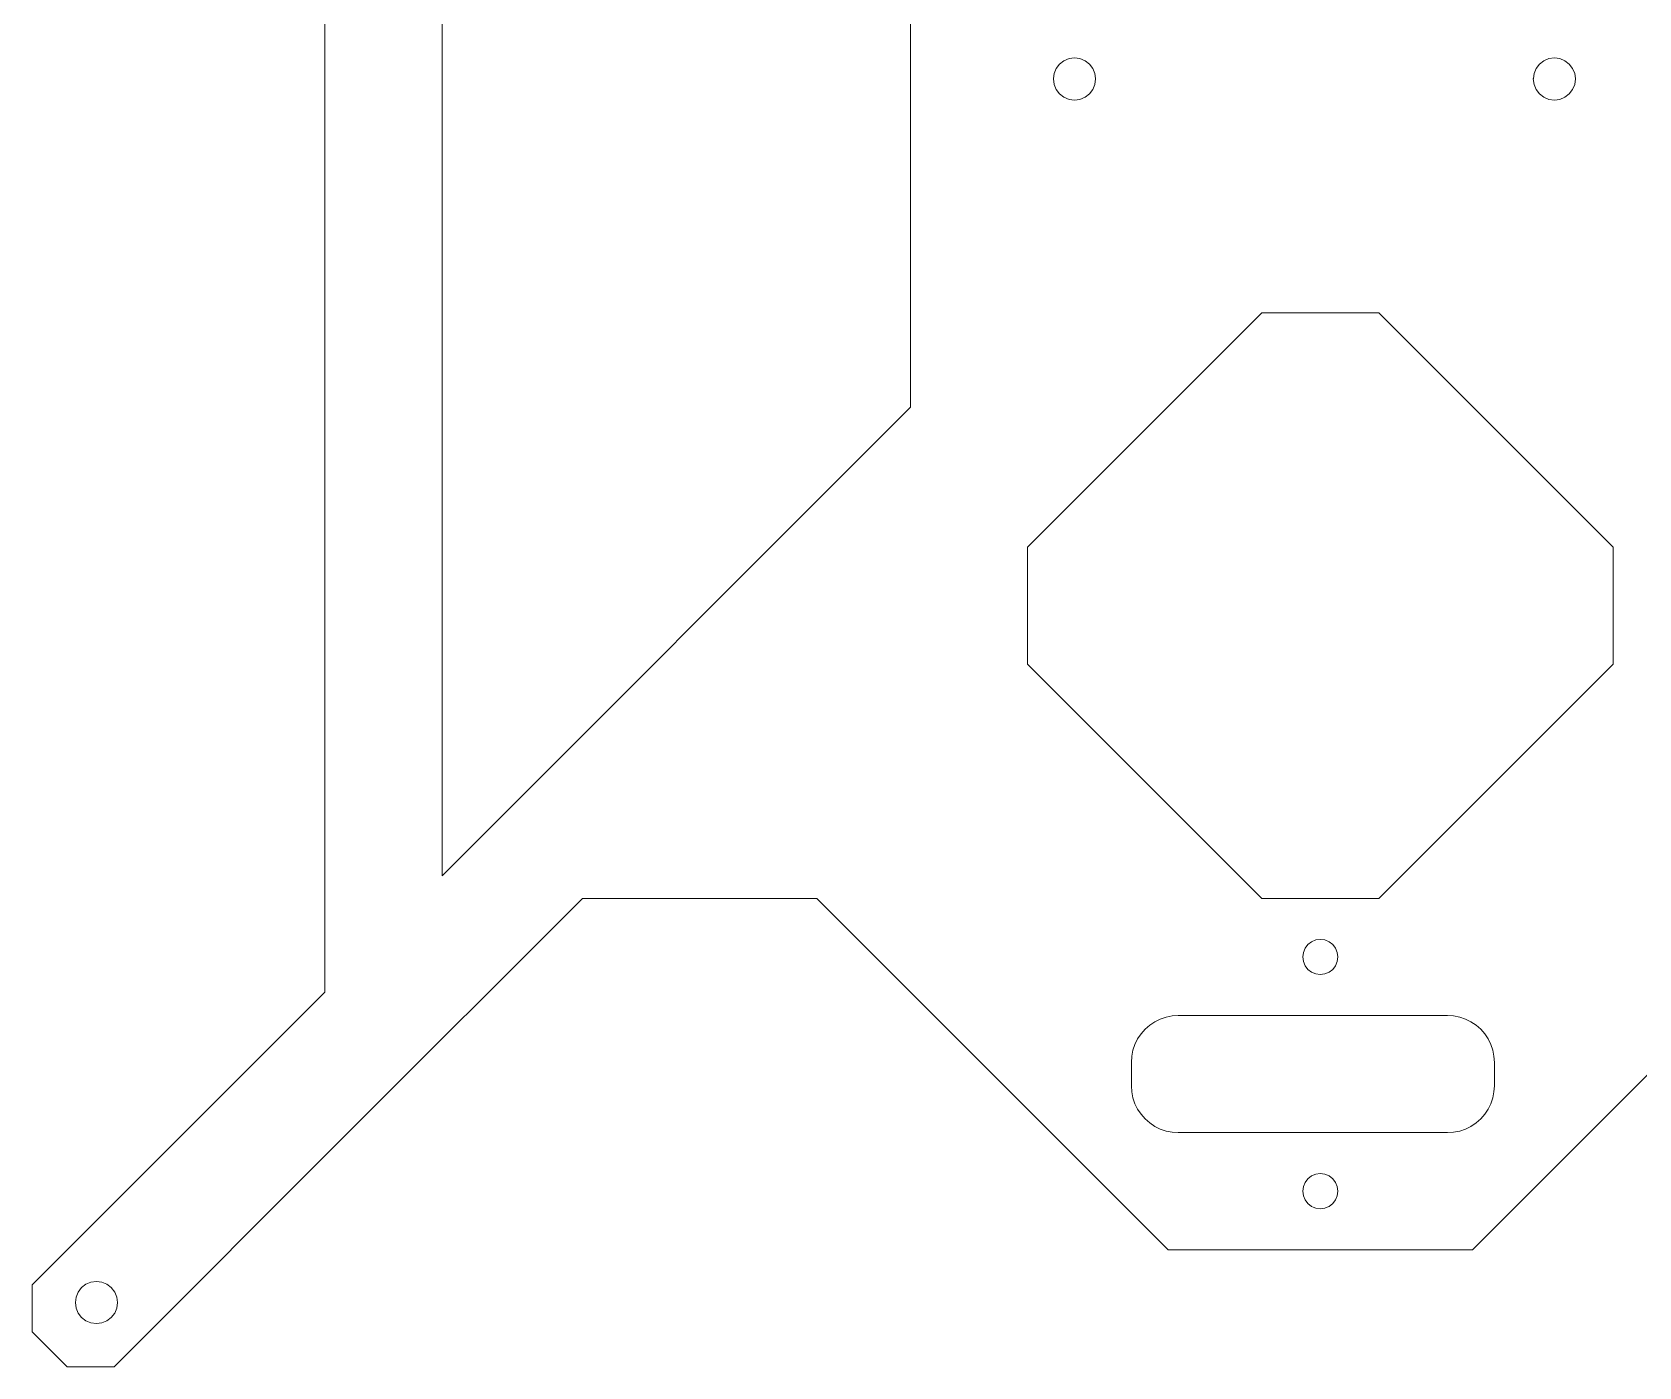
# Model space of a CAD drawing. Header units: millimetres. Extents: x -110 to 110, y -110 to 110.
# Drawn here: x -110 to 27.2, y -110 to 4 of the extents above; entities that cross this region are included whole.
import ezdxf

# ---------------------------------------------------------------- set-up
doc = ezdxf.new("R2010")
doc.units = ezdxf.units.MM
doc.header["$MEASUREMENT"] = 0
doc.layers.add('Layer 1', color=7, linetype='Continuous')

msp = doc.modelspace()

# ---------------------------------------------------------------- linework, layer by layer
at = {"layer": 'Layer 1', "color": 250, "lineweight": 20}
for points, knots in [([(43.0001, -70.0003), (43.0001, -70.0003), (23, -90.0003), (23, -90.0003), (23, -90.0003), (23, -90.0003), (12.9999, -100.0002), (12.9999, -100.0002), (12.9999, -100.0002), (12.9999, -100.0002), (-12.9999, -100.0002), (-12.9999, -100.0002), (-12.9999, -100.0002), (-12.9999, -100.0002), (-23.0001, -90.0003), (-23.0001, -90.0003), (-23.0001, -90.0003), (-23.0001, -90.0003), (-43.0001, -70.0003), (-43.0001, -70.0003), (-43.0001, -70.0003), (-43.0001, -70.0003), (-63.0001, -70.0003), (-63.0001, -70.0003), (-63.0001, -70.0003), (-63.0001, -70.0003), (-83.0002, -90.0003), (-83.0002, -90.0003), (-83.0002, -90.0003), (-83.0002, -90.0003), (-102.9998, -110), (-102.9998, -110), (-102.9998, -110), (-102.9998, -110), (-107, -110), (-107, -110), (-107, -110), (-107, -110), (-110, -107.0003), (-110, -107.0003), (-110, -107.0003), (-110, -107.0003), (-110, -105.0706), (-110, -105.0706), (-110, -105.0706), (-110, -105.0706), (-110, -103.0002), (-110, -103.0002), (-110, -103.0002), (-110, -103.0002), (-85, -78.0002), (-85, -78.0002), (-85, -78.0002), (-85, -78.0002), (-85, 77.9999), (-85, 77.9999), (-85, 77.9999), (-85, 77.9999), (-110, 102.9998), (-110, 102.9998), (-110, 102.9998), (-110, 102.9998), (-110, 104.9295), (-110, 104.9295), (-110, 104.9295), (-110, 104.9295), (-110, 107), (-110, 107), (-110, 107), (-110, 107), (-107, 110), (-107, 110), (-107, 110), (-107, 110), (-102.9998, 110), (-102.9998, 110), (-102.9998, 110), (-102.9998, 110), (-83.0002, 90), (-83.0002, 90), (-83.0002, 90), (-83.0002, 90), (-63.0001, 90), (-63.0001, 90), (-63.0001, 90), (-63.0001, 90), (-52.9999, 99.9998), (-52.9999, 99.9998), (-52.9999, 99.9998), (-52.9999, 99.9998), (-15.0001, 99.9998), (-15.0001, 99.9998), (-15.0001, 99.9998), (-15.0001, 99.9998), (-4.9999, 90), (-4.9999, 90), (-4.9999, 90), (-4.9999, 90), (4.9999, 90), (4.9999, 90), (4.9999, 90), (4.9999, 90), (15.0001, 99.9998), (15.0001, 99.9998), (15.0001, 99.9998), (15.0001, 99.9998), (52.9999, 99.9998), (52.9999, 99.9998), (52.9999, 99.9998), (52.9999, 99.9998), (63.0001, 90), (63.0001, 90), (63.0001, 90), (63.0001, 90), (83.0001, 90), (83.0001, 90), (83.0001, 90), (83.0001, 90), (103.0002, 110), (103.0002, 110), (103.0002, 110), (103.0002, 110), (105.0001, 110), (105.0001, 110), (105.0001, 110), (105.0001, 110), (107, 110), (107, 110), (107, 110), (107, 110), (110, 107), (110, 107), (110, 107), (110, 107), (110, 104.9997), (110, 104.9997), (110, 104.9997), (110, 104.9997), (110, 104.9295), (110, 104.9295), (110, 104.9295), (110, 104.9295), (110, 102.9998), (110, 102.9998), (110, 102.9998), (110, 102.9998), (85, 77.9999), (85, 77.9999), (85, 77.9999), (85, 77.9999), (85, -78.0002), (85, -78.0002), (85, -78.0002), (85, -78.0002), (86.9999, -80.0001), (86.9999, -80.0001), (86.9999, -80.0001), (86.9999, -80.0001), (110, -103.0002), (110, -103.0002), (110, -103.0002), (110, -103.0002), (110, -107.0003), (110, -107.0003), (110, -107.0003), (110, -107.0003), (107, -110), (107, -110), (107, -110), (107, -110), (105.9998, -110), (105.9998, -110), (105.9998, -110), (105.9998, -110), (103.0002, -110), (103.0002, -110), (103.0002, -110), (103.0002, -110), (63.0001, -70.0003), (63.0001, -70.0003), (63.0001, -70.0003), (63.0001, -70.0003), (43.0001, -70.0003), (43.0001, -70.0003)], [0, 0, 0, 0, 0.0212766, 0.0212766, 0.0212766, 0.0212766, 0.04255319, 0.04255319, 0.04255319, 0.04255319, 0.06382979, 0.06382979, 0.06382979, 0.06382979, 0.08510638, 0.08510638, 0.08510638, 0.08510638, 0.10638298, 0.10638298, 0.10638298, 0.10638298, 0.12765957, 0.12765957, 0.12765957, 0.12765957, 0.14893617, 0.14893617, 0.14893617, 0.14893617, 0.17021277, 0.17021277, 0.17021277, 0.17021277, 0.19148936, 0.19148936, 0.19148936, 0.19148936, 0.21276596, 0.21276596, 0.21276596, 0.21276596, 0.23404255, 0.23404255, 0.23404255, 0.23404255, 0.25531915, 0.25531915, 0.25531915, 0.25531915, 0.27659574, 0.27659574, 0.27659574, 0.27659574, 0.29787234, 0.29787234, 0.29787234, 0.29787234, 0.31914894, 0.31914894, 0.31914894, 0.31914894, 0.34042553, 0.34042553, 0.34042553, 0.34042553, 0.36170213, 0.36170213, 0.36170213, 0.36170213, 0.38297872, 0.38297872, 0.38297872, 0.38297872, 0.40425532, 0.40425532, 0.40425532, 0.40425532, 0.42553191, 0.42553191, 0.42553191, 0.42553191, 0.44680851, 0.44680851, 0.44680851, 0.44680851, 0.46808511, 0.46808511, 0.46808511, 0.46808511, 0.4893617, 0.4893617, 0.4893617, 0.4893617, 0.5106383, 0.5106383, 0.5106383, 0.5106383, 0.53191489, 0.53191489, 0.53191489, 0.53191489, 0.55319149, 0.55319149, 0.55319149, 0.55319149, 0.57446809, 0.57446809, 0.57446809, 0.57446809, 0.59574468, 0.59574468, 0.59574468, 0.59574468, 0.61702128, 0.61702128, 0.61702128, 0.61702128, 0.63829787, 0.63829787, 0.63829787, 0.63829787, 0.65957447, 0.65957447, 0.65957447, 0.65957447, 0.68085106, 0.68085106, 0.68085106, 0.68085106, 0.70212766, 0.70212766, 0.70212766, 0.70212766, 0.72340426, 0.72340426, 0.72340426, 0.72340426, 0.74468085, 0.74468085, 0.74468085, 0.74468085, 0.76595745, 0.76595745, 0.76595745, 0.76595745, 0.78723404, 0.78723404, 0.78723404, 0.78723404, 0.80851064, 0.80851064, 0.80851064, 0.80851064, 0.82978723, 0.82978723, 0.82978723, 0.82978723, 0.85106383, 0.85106383, 0.85106383, 0.85106383, 0.87234043, 0.87234043, 0.87234043, 0.87234043, 0.89361702, 0.89361702, 0.89361702, 0.89361702, 0.91489362, 0.91489362, 0.91489362, 0.91489362, 0.93617021, 0.93617021, 0.93617021, 0.93617021, 0.95744681, 0.95744681, 0.95744681, 0.95744681, 1, 1, 1, 1]), ([(-35.0001, -28.0003), (-35.0001, -28.0003), (-35.0001, -28.0705), (-35.0001, -28.0705), (-35.0001, -28.0705), (-35.0001, -28.0705), (-74.9999, -68.0706), (-74.9999, -68.0706), (-74.9999, -68.0706), (-74.9999, -68.0706), (-74.9999, -68), (-74.9999, -68), (-74.9999, -68), (-74.9999, -68), (-74.9999, 67.9295), (-74.9999, 67.9295), (-74.9999, 67.9295), (-74.9999, 67.9295), (-74.9999, 67.9997), (-74.9999, 67.9997), (-74.9999, 67.9997), (-74.9999, 67.9997), (-35.0001, 28), (-35.0001, 28), (-35.0001, 28), (-35.0001, 28), (-35.0001, 27.9294), (-35.0001, 27.9294), (-35.0001, 27.9294), (-35.0001, 27.9294), (-35.0001, -28.0003), (-35.0001, -28.0003)], [0, 0, 0, 0, 0.11111111, 0.11111111, 0.11111111, 0.11111111, 0.22222222, 0.22222222, 0.22222222, 0.22222222, 0.33333333, 0.33333333, 0.33333333, 0.33333333, 0.44444444, 0.44444444, 0.44444444, 0.44444444, 0.55555556, 0.55555556, 0.55555556, 0.55555556, 0.66666667, 0.66666667, 0.66666667, 0.66666667, 0.77777778, 0.77777778, 0.77777778, 0.77777778, 1, 1, 1, 1]), ([(-19.255, -0.5027), (-19.255, -0.5027), (-19.4345, -0.937), (-19.4345, -0.937), (-19.4345, -0.937), (-19.4345, -0.937), (-19.7206, -1.3099), (-19.7206, -1.3099), (-19.7206, -1.3099), (-19.7206, -1.3099), (-20.0935, -1.596), (-20.0935, -1.596), (-20.0935, -1.596), (-20.0935, -1.596), (-20.5274, -1.7759), (-20.5274, -1.7759), (-20.5274, -1.7759), (-20.5274, -1.7759), (-20.9935, -1.8373), (-20.9935, -1.8373), (-20.9935, -1.8373), (-20.9935, -1.8373), (-21.4591, -1.7759), (-21.4591, -1.7759), (-21.4591, -1.7759), (-21.4591, -1.7759), (-21.8934, -1.5963), (-21.8934, -1.5963), (-21.8934, -1.5963), (-21.8934, -1.5963), (-22.2663, -1.3102), (-22.2663, -1.3102), (-22.2663, -1.3102), (-22.2663, -1.3102), (-22.5524, -0.9373), (-22.5524, -0.9373), (-22.5524, -0.9373), (-22.5524, -0.9373), (-22.7323, -0.5034), (-22.7323, -0.5034), (-22.7323, -0.5034), (-22.7323, -0.5034), (-22.7937, -0.0374), (-22.7937, -0.0374), (-22.7937, -0.0374), (-22.7937, -0.0374), (-22.7887, 0), (-22.7887, 0), (-22.7887, 0), (-22.7887, 0), (-22.7323, 0.4286), (-22.7323, 0.4286), (-22.7323, 0.4286), (-22.7323, 0.4286), (-22.5524, 0.8625), (-22.5524, 0.8625), (-22.5524, 0.8625), (-22.5524, 0.8625), (-22.2666, 1.2354), (-22.2666, 1.2354), (-22.2666, 1.2354), (-22.2666, 1.2354), (-21.8937, 1.5215), (-21.8937, 1.5215), (-21.8937, 1.5215), (-21.8937, 1.5215), (-21.4598, 1.7014), (-21.4598, 1.7014), (-21.4598, 1.7014), (-21.4598, 1.7014), (-20.9938, 1.7628), (-20.9938, 1.7628), (-20.9938, 1.7628), (-20.9938, 1.7628), (-20.5278, 1.7014), (-20.5278, 1.7014), (-20.5278, 1.7014), (-20.5278, 1.7014), (-20.0939, 1.5219), (-20.0939, 1.5219), (-20.0939, 1.5219), (-20.0939, 1.5219), (-19.721, 1.2358), (-19.721, 1.2358), (-19.721, 1.2358), (-19.721, 1.2358), (-19.4349, 0.8629), (-19.4349, 0.8629), (-19.4349, 0.8629), (-19.4349, 0.8629), (-19.255, 0.429), (-19.255, 0.429), (-19.255, 0.429), (-19.255, 0.429), (-19.1985, 0), (-19.1985, 0), (-19.1985, 0), (-19.1985, 0), (-19.1936, -0.037), (-19.1936, -0.037), (-19.1936, -0.037), (-19.1936, -0.037), (-19.255, -0.5027), (-19.255, -0.5027)], [0, 0, 0, 0, 0.03703704, 0.03703704, 0.03703704, 0.03703704, 0.07407407, 0.07407407, 0.07407407, 0.07407407, 0.11111111, 0.11111111, 0.11111111, 0.11111111, 0.14814815, 0.14814815, 0.14814815, 0.14814815, 0.18518519, 0.18518519, 0.18518519, 0.18518519, 0.22222222, 0.22222222, 0.22222222, 0.22222222, 0.25925926, 0.25925926, 0.25925926, 0.25925926, 0.2962963, 0.2962963, 0.2962963, 0.2962963, 0.33333333, 0.33333333, 0.33333333, 0.33333333, 0.37037037, 0.37037037, 0.37037037, 0.37037037, 0.40740741, 0.40740741, 0.40740741, 0.40740741, 0.44444444, 0.44444444, 0.44444444, 0.44444444, 0.48148148, 0.48148148, 0.48148148, 0.48148148, 0.51851852, 0.51851852, 0.51851852, 0.51851852, 0.55555556, 0.55555556, 0.55555556, 0.55555556, 0.59259259, 0.59259259, 0.59259259, 0.59259259, 0.62962963, 0.62962963, 0.62962963, 0.62962963, 0.66666667, 0.66666667, 0.66666667, 0.66666667, 0.7037037, 0.7037037, 0.7037037, 0.7037037, 0.74074074, 0.74074074, 0.74074074, 0.74074074, 0.77777778, 0.77777778, 0.77777778, 0.77777778, 0.81481481, 0.81481481, 0.81481481, 0.81481481, 0.85185185, 0.85185185, 0.85185185, 0.85185185, 0.88888889, 0.88888889, 0.88888889, 0.88888889, 0.92592593, 0.92592593, 0.92592593, 0.92592593, 1, 1, 1, 1]), ([(19.9866, -1.8373), (19.9866, -1.8373), (19.5206, -1.7759), (19.5206, -1.7759), (19.5206, -1.7759), (19.5206, -1.7759), (19.0863, -1.5963), (19.0863, -1.5963), (19.0863, -1.5963), (19.0863, -1.5963), (18.7134, -1.3102), (18.7134, -1.3102), (18.7134, -1.3102), (18.7134, -1.3102), (18.4273, -0.9373), (18.4273, -0.9373), (18.4273, -0.9373), (18.4273, -0.9373), (18.2478, -0.5034), (18.2478, -0.5034), (18.2478, -0.5034), (18.2478, -0.5034), (18.186, -0.0374), (18.186, -0.0374), (18.186, -0.0374), (18.186, -0.0374), (18.191, 0), (18.191, 0), (18.191, 0), (18.191, 0), (18.2474, 0.4286), (18.2474, 0.4286), (18.2474, 0.4286), (18.2474, 0.4286), (18.4273, 0.8625), (18.4273, 0.8625), (18.4273, 0.8625), (18.4273, 0.8625), (18.7131, 1.2354), (18.7131, 1.2354), (18.7131, 1.2354), (18.7131, 1.2354), (19.086, 1.5215), (19.086, 1.5215), (19.086, 1.5215), (19.086, 1.5215), (19.5202, 1.7014), (19.5202, 1.7014), (19.5202, 1.7014), (19.5202, 1.7014), (19.9859, 1.7628), (19.9859, 1.7628), (19.9859, 1.7628), (19.9859, 1.7628), (20.4519, 1.7014), (20.4519, 1.7014), (20.4519, 1.7014), (20.4519, 1.7014), (20.8859, 1.5219), (20.8859, 1.5219), (20.8859, 1.5219), (20.8859, 1.5219), (21.2587, 1.2358), (21.2587, 1.2358), (21.2587, 1.2358), (21.2587, 1.2358), (21.5448, 0.8629), (21.5448, 0.8629), (21.5448, 0.8629), (21.5448, 0.8629), (21.7248, 0.429), (21.7248, 0.429), (21.7248, 0.429), (21.7248, 0.429), (21.7816, 0), (21.7816, 0), (21.7816, 0), (21.7816, 0), (21.7861, -0.037), (21.7861, -0.037), (21.7861, -0.037), (21.7861, -0.037), (21.7251, -0.5027), (21.7251, -0.5027), (21.7251, -0.5027), (21.7251, -0.5027), (21.5452, -0.937), (21.5452, -0.937), (21.5452, -0.937), (21.5452, -0.937), (21.2591, -1.3099), (21.2591, -1.3099), (21.2591, -1.3099), (21.2591, -1.3099), (20.8866, -1.596), (20.8866, -1.596), (20.8866, -1.596), (20.8866, -1.596), (20.4523, -1.7759), (20.4523, -1.7759), (20.4523, -1.7759), (20.4523, -1.7759), (19.9866, -1.8373), (19.9866, -1.8373)], [0, 0, 0, 0, 0.03703704, 0.03703704, 0.03703704, 0.03703704, 0.07407407, 0.07407407, 0.07407407, 0.07407407, 0.11111111, 0.11111111, 0.11111111, 0.11111111, 0.14814815, 0.14814815, 0.14814815, 0.14814815, 0.18518519, 0.18518519, 0.18518519, 0.18518519, 0.22222222, 0.22222222, 0.22222222, 0.22222222, 0.25925926, 0.25925926, 0.25925926, 0.25925926, 0.2962963, 0.2962963, 0.2962963, 0.2962963, 0.33333333, 0.33333333, 0.33333333, 0.33333333, 0.37037037, 0.37037037, 0.37037037, 0.37037037, 0.40740741, 0.40740741, 0.40740741, 0.40740741, 0.44444444, 0.44444444, 0.44444444, 0.44444444, 0.48148148, 0.48148148, 0.48148148, 0.48148148, 0.51851852, 0.51851852, 0.51851852, 0.51851852, 0.55555556, 0.55555556, 0.55555556, 0.55555556, 0.59259259, 0.59259259, 0.59259259, 0.59259259, 0.62962963, 0.62962963, 0.62962963, 0.62962963, 0.66666667, 0.66666667, 0.66666667, 0.66666667, 0.7037037, 0.7037037, 0.7037037, 0.7037037, 0.74074074, 0.74074074, 0.74074074, 0.74074074, 0.77777778, 0.77777778, 0.77777778, 0.77777778, 0.81481481, 0.81481481, 0.81481481, 0.81481481, 0.85185185, 0.85185185, 0.85185185, 0.85185185, 0.88888889, 0.88888889, 0.88888889, 0.88888889, 0.92592593, 0.92592593, 0.92592593, 0.92592593, 1, 1, 1, 1]), ([(14.9296, -60.0706), (14.9296, -60.0706), (4.9999, -70.0003), (4.9999, -70.0003), (4.9999, -70.0003), (4.9999, -70.0003), (-4.9999, -70.0003), (-4.9999, -70.0003), (-4.9999, -70.0003), (-4.9999, -70.0003), (-14.9296, -60.0706), (-14.9296, -60.0706), (-14.9296, -60.0706), (-14.9296, -60.0706), (-25, -50.0003), (-25, -50.0003), (-25, -50.0003), (-25, -50.0003), (-25, -40.0001), (-25, -40.0001), (-25, -40.0001), (-25, -40.0001), (-4.9999, -20), (-4.9999, -20), (-4.9999, -20), (-4.9999, -20), (4.9999, -20), (4.9999, -20), (4.9999, -20), (4.9999, -20), (24.9999, -40.0001), (24.9999, -40.0001), (24.9999, -40.0001), (24.9999, -40.0001), (24.9999, -50.0003), (24.9999, -50.0003), (24.9999, -50.0003), (24.9999, -50.0003), (14.9296, -60.0706), (14.9296, -60.0706)], [0, 0, 0, 0, 0.09090909, 0.09090909, 0.09090909, 0.09090909, 0.18181818, 0.18181818, 0.18181818, 0.18181818, 0.27272727, 0.27272727, 0.27272727, 0.27272727, 0.36363636, 0.36363636, 0.36363636, 0.36363636, 0.45454545, 0.45454545, 0.45454545, 0.45454545, 0.54545455, 0.54545455, 0.54545455, 0.54545455, 0.63636364, 0.63636364, 0.63636364, 0.63636364, 0.72727273, 0.72727273, 0.72727273, 0.72727273, 0.81818182, 0.81818182, 0.81818182, 0.81818182, 1, 1, 1, 1]), ([(1.5, -75.0002), (1.5, -75.0002), (1.4489, -75.3883), (1.4489, -75.3883), (1.4489, -75.3883), (1.4489, -75.3883), (1.2989, -75.7502), (1.2989, -75.7502), (1.2989, -75.7502), (1.2989, -75.7502), (1.0608, -76.0607), (1.0608, -76.0607), (1.0608, -76.0607), (1.0608, -76.0607), (0.75, -76.2991), (0.75, -76.2991), (0.75, -76.2991), (0.75, -76.2991), (0.3884, -76.4491), (0.3884, -76.4491), (0.3884, -76.4491), (0.3884, -76.4491), (0, -76.5002), (0, -76.5002), (0, -76.5002), (0, -76.5002), (-0.3881, -76.4491), (-0.3881, -76.4491), (-0.3881, -76.4491), (-0.3881, -76.4491), (-0.75, -76.2991), (-0.75, -76.2991), (-0.75, -76.2991), (-0.75, -76.2991), (-1.0608, -76.0607), (-1.0608, -76.0607), (-1.0608, -76.0607), (-1.0608, -76.0607), (-1.2989, -75.7502), (-1.2989, -75.7502), (-1.2989, -75.7502), (-1.2989, -75.7502), (-1.4489, -75.3883), (-1.4489, -75.3883), (-1.4489, -75.3883), (-1.4489, -75.3883), (-1.5, -75.0002), (-1.5, -75.0002), (-1.5, -75.0002), (-1.5, -75.0002), (-1.4489, -74.6118), (-1.4489, -74.6118), (-1.4489, -74.6118), (-1.4489, -74.6118), (-1.2989, -74.2502), (-1.2989, -74.2502), (-1.2989, -74.2502), (-1.2989, -74.2502), (-1.0608, -73.9394), (-1.0608, -73.9394), (-1.0608, -73.9394), (-1.0608, -73.9394), (-0.75, -73.7013), (-0.75, -73.7013), (-0.75, -73.7013), (-0.75, -73.7013), (-0.3881, -73.5513), (-0.3881, -73.5513), (-0.3881, -73.5513), (-0.3881, -73.5513), (0, -73.5002), (0, -73.5002), (0, -73.5002), (0, -73.5002), (0.3884, -73.5513), (0.3884, -73.5513), (0.3884, -73.5513), (0.3884, -73.5513), (0.75, -73.7013), (0.75, -73.7013), (0.75, -73.7013), (0.75, -73.7013), (1.0608, -73.9394), (1.0608, -73.9394), (1.0608, -73.9394), (1.0608, -73.9394), (1.2989, -74.2502), (1.2989, -74.2502), (1.2989, -74.2502), (1.2989, -74.2502), (1.4489, -74.6118), (1.4489, -74.6118), (1.4489, -74.6118), (1.4489, -74.6118), (1.5, -75.0002), (1.5, -75.0002)], [0, 0, 0, 0, 0.04, 0.04, 0.04, 0.04, 0.08, 0.08, 0.08, 0.08, 0.12, 0.12, 0.12, 0.12, 0.16, 0.16, 0.16, 0.16, 0.2, 0.2, 0.2, 0.2, 0.24, 0.24, 0.24, 0.24, 0.28, 0.28, 0.28, 0.28, 0.32, 0.32, 0.32, 0.32, 0.36, 0.36, 0.36, 0.36, 0.4, 0.4, 0.4, 0.4, 0.44, 0.44, 0.44, 0.44, 0.48, 0.48, 0.48, 0.48, 0.52, 0.52, 0.52, 0.52, 0.56, 0.56, 0.56, 0.56, 0.6, 0.6, 0.6, 0.6, 0.64, 0.64, 0.64, 0.64, 0.68, 0.68, 0.68, 0.68, 0.72, 0.72, 0.72, 0.72, 0.76, 0.76, 0.76, 0.76, 0.8, 0.8, 0.8, 0.8, 0.84, 0.84, 0.84, 0.84, 0.88, 0.88, 0.88, 0.88, 0.92, 0.92, 0.92, 0.92, 1, 1, 1, 1]), ([(14.0363, -81.565), (14.0363, -81.565), (14.327, -82), (14.327, -82), (14.327, -82), (14.327, -82), (14.5584, -82.4696), (14.5584, -82.4696), (14.5584, -82.4696), (14.5584, -82.4696), (14.7267, -82.9649), (14.7267, -82.9649), (14.7267, -82.9649), (14.7267, -82.9649), (14.8287, -83.4782), (14.8287, -83.4782), (14.8287, -83.4782), (14.8287, -83.4782), (14.8629, -84.0003), (14.8629, -84.0003), (14.8629, -84.0003), (14.8629, -84.0003), (14.8629, -86.0002), (14.8629, -86.0002), (14.8629, -86.0002), (14.8629, -86.0002), (14.8287, -86.5223), (14.8287, -86.5223), (14.8287, -86.5223), (14.8287, -86.5223), (14.7267, -87.0356), (14.7267, -87.0356), (14.7267, -87.0356), (14.7267, -87.0356), (14.5584, -87.5309), (14.5584, -87.5309), (14.5584, -87.5309), (14.5584, -87.5309), (14.327, -88.0001), (14.327, -88.0001), (14.327, -88.0001), (14.327, -88.0001), (14.0363, -88.435), (14.0363, -88.435), (14.0363, -88.435), (14.0363, -88.435), (13.6913, -88.8287), (13.6913, -88.8287), (13.6913, -88.8287), (13.6913, -88.8287), (13.298, -89.1734), (13.298, -89.1734), (13.298, -89.1734), (13.298, -89.1734), (12.863, -89.4641), (12.863, -89.4641), (12.863, -89.4641), (12.863, -89.4641), (12.3938, -89.6955), (12.3938, -89.6955), (12.3938, -89.6955), (12.3938, -89.6955), (11.8981, -89.8638), (11.8981, -89.8638), (11.8981, -89.8638), (11.8981, -89.8638), (11.3848, -89.9661), (11.3848, -89.9661), (11.3848, -89.9661), (11.3848, -89.9661), (10.8627, -90.0003), (10.8627, -90.0003), (10.8627, -90.0003), (10.8627, -90.0003), (-12.137, -90.0003), (-12.137, -90.0003), (-12.137, -90.0003), (-12.137, -90.0003), (-12.6591, -89.9661), (-12.6591, -89.9661), (-12.6591, -89.9661), (-12.6591, -89.9661), (-13.1724, -89.8638), (-13.1724, -89.8638), (-13.1724, -89.8638), (-13.1724, -89.8638), (-13.6677, -89.6955), (-13.6677, -89.6955), (-13.6677, -89.6955), (-13.6677, -89.6955), (-14.1372, -89.4641), (-14.1372, -89.4641), (-14.1372, -89.4641), (-14.1372, -89.4641), (-14.5722, -89.1734), (-14.5722, -89.1734), (-14.5722, -89.1734), (-14.5722, -89.1734), (-14.9655, -88.8287), (-14.9655, -88.8287), (-14.9655, -88.8287), (-14.9655, -88.8287), (-15.3106, -88.435), (-15.3106, -88.435), (-15.3106, -88.435), (-15.3106, -88.435), (-15.6012, -88.0001), (-15.6012, -88.0001), (-15.6012, -88.0001), (-15.6012, -88.0001), (-15.8327, -87.5309), (-15.8327, -87.5309), (-15.8327, -87.5309), (-15.8327, -87.5309), (-16.0009, -87.0356), (-16.0009, -87.0356), (-16.0009, -87.0356), (-16.0009, -87.0356), (-16.1029, -86.5223), (-16.1029, -86.5223), (-16.1029, -86.5223), (-16.1029, -86.5223), (-16.1371, -86.0002), (-16.1371, -86.0002), (-16.1371, -86.0002), (-16.1371, -86.0002), (-16.1371, -84.0003), (-16.1371, -84.0003), (-16.1371, -84.0003), (-16.1371, -84.0003), (-16.1029, -83.4782), (-16.1029, -83.4782), (-16.1029, -83.4782), (-16.1029, -83.4782), (-16.0009, -82.9649), (-16.0009, -82.9649), (-16.0009, -82.9649), (-16.0009, -82.9649), (-15.8327, -82.4696), (-15.8327, -82.4696), (-15.8327, -82.4696), (-15.8327, -82.4696), (-15.6012, -82), (-15.6012, -82), (-15.6012, -82), (-15.6012, -82), (-15.3106, -81.565), (-15.3106, -81.565), (-15.3106, -81.565), (-15.3106, -81.565), (-14.9655, -81.1717), (-14.9655, -81.1717), (-14.9655, -81.1717), (-14.9655, -81.1717), (-14.5722, -80.8267), (-14.5722, -80.8267), (-14.5722, -80.8267), (-14.5722, -80.8267), (-14.1372, -80.536), (-14.1372, -80.536), (-14.1372, -80.536), (-14.1372, -80.536), (-13.6677, -80.3046), (-13.6677, -80.3046), (-13.6677, -80.3046), (-13.6677, -80.3046), (-13.1724, -80.1363), (-13.1724, -80.1363), (-13.1724, -80.1363), (-13.1724, -80.1363), (-12.6591, -80.0343), (-12.6591, -80.0343), (-12.6591, -80.0343), (-12.6591, -80.0343), (-12.137, -80.0001), (-12.137, -80.0001), (-12.137, -80.0001), (-12.137, -80.0001), (10.8627, -80.0001), (10.8627, -80.0001), (10.8627, -80.0001), (10.8627, -80.0001), (11.3848, -80.0343), (11.3848, -80.0343), (11.3848, -80.0343), (11.3848, -80.0343), (11.8981, -80.1363), (11.8981, -80.1363), (11.8981, -80.1363), (11.8981, -80.1363), (12.3938, -80.3046), (12.3938, -80.3046), (12.3938, -80.3046), (12.3938, -80.3046), (12.863, -80.536), (12.863, -80.536), (12.863, -80.536), (12.863, -80.536), (13.298, -80.8267), (13.298, -80.8267), (13.298, -80.8267), (13.298, -80.8267), (13.6913, -81.1717), (13.6913, -81.1717), (13.6913, -81.1717), (13.6913, -81.1717), (14.0363, -81.565), (14.0363, -81.565)], [0, 0, 0, 0, 0.01886792, 0.01886792, 0.01886792, 0.01886792, 0.03773585, 0.03773585, 0.03773585, 0.03773585, 0.05660377, 0.05660377, 0.05660377, 0.05660377, 0.0754717, 0.0754717, 0.0754717, 0.0754717, 0.09433962, 0.09433962, 0.09433962, 0.09433962, 0.11320755, 0.11320755, 0.11320755, 0.11320755, 0.13207547, 0.13207547, 0.13207547, 0.13207547, 0.1509434, 0.1509434, 0.1509434, 0.1509434, 0.16981132, 0.16981132, 0.16981132, 0.16981132, 0.18867925, 0.18867925, 0.18867925, 0.18867925, 0.20754717, 0.20754717, 0.20754717, 0.20754717, 0.22641509, 0.22641509, 0.22641509, 0.22641509, 0.24528302, 0.24528302, 0.24528302, 0.24528302, 0.26415094, 0.26415094, 0.26415094, 0.26415094, 0.28301887, 0.28301887, 0.28301887, 0.28301887, 0.30188679, 0.30188679, 0.30188679, 0.30188679, 0.32075472, 0.32075472, 0.32075472, 0.32075472, 0.33962264, 0.33962264, 0.33962264, 0.33962264, 0.35849057, 0.35849057, 0.35849057, 0.35849057, 0.37735849, 0.37735849, 0.37735849, 0.37735849, 0.39622642, 0.39622642, 0.39622642, 0.39622642, 0.41509434, 0.41509434, 0.41509434, 0.41509434, 0.43396226, 0.43396226, 0.43396226, 0.43396226, 0.45283019, 0.45283019, 0.45283019, 0.45283019, 0.47169811, 0.47169811, 0.47169811, 0.47169811, 0.49056604, 0.49056604, 0.49056604, 0.49056604, 0.50943396, 0.50943396, 0.50943396, 0.50943396, 0.52830189, 0.52830189, 0.52830189, 0.52830189, 0.54716981, 0.54716981, 0.54716981, 0.54716981, 0.56603774, 0.56603774, 0.56603774, 0.56603774, 0.58490566, 0.58490566, 0.58490566, 0.58490566, 0.60377358, 0.60377358, 0.60377358, 0.60377358, 0.62264151, 0.62264151, 0.62264151, 0.62264151, 0.64150943, 0.64150943, 0.64150943, 0.64150943, 0.66037736, 0.66037736, 0.66037736, 0.66037736, 0.67924528, 0.67924528, 0.67924528, 0.67924528, 0.69811321, 0.69811321, 0.69811321, 0.69811321, 0.71698113, 0.71698113, 0.71698113, 0.71698113, 0.73584906, 0.73584906, 0.73584906, 0.73584906, 0.75471698, 0.75471698, 0.75471698, 0.75471698, 0.77358491, 0.77358491, 0.77358491, 0.77358491, 0.79245283, 0.79245283, 0.79245283, 0.79245283, 0.81132075, 0.81132075, 0.81132075, 0.81132075, 0.83018868, 0.83018868, 0.83018868, 0.83018868, 0.8490566, 0.8490566, 0.8490566, 0.8490566, 0.86792453, 0.86792453, 0.86792453, 0.86792453, 0.88679245, 0.88679245, 0.88679245, 0.88679245, 0.90566038, 0.90566038, 0.90566038, 0.90566038, 0.9245283, 0.9245283, 0.9245283, 0.9245283, 0.94339623, 0.94339623, 0.94339623, 0.94339623, 0.96226415, 0.96226415, 0.96226415, 0.96226415, 1, 1, 1, 1]), ([(1.4489, -94.6118), (1.4489, -94.6118), (1.5, -95.0002), (1.5, -95.0002), (1.5, -95.0002), (1.5, -95.0002), (1.4489, -95.3883), (1.4489, -95.3883), (1.4489, -95.3883), (1.4489, -95.3883), (1.2989, -95.7502), (1.2989, -95.7502), (1.2989, -95.7502), (1.2989, -95.7502), (1.0608, -96.0607), (1.0608, -96.0607), (1.0608, -96.0607), (1.0608, -96.0607), (0.75, -96.2992), (0.75, -96.2992), (0.75, -96.2992), (0.75, -96.2992), (0.592, -96.3648), (0.592, -96.3648), (0.592, -96.3648), (0.592, -96.3648), (0.3884, -96.4491), (0.3884, -96.4491), (0.3884, -96.4491), (0.3884, -96.4491), (0, -96.5002), (0, -96.5002), (0, -96.5002), (0, -96.5002), (-0.3881, -96.4491), (-0.3881, -96.4491), (-0.3881, -96.4491), (-0.3881, -96.4491), (-0.623, -96.3517), (-0.623, -96.3517), (-0.623, -96.3517), (-0.623, -96.3517), (-0.75, -96.2992), (-0.75, -96.2992), (-0.75, -96.2992), (-0.75, -96.2992), (-1.0608, -96.0607), (-1.0608, -96.0607), (-1.0608, -96.0607), (-1.0608, -96.0607), (-1.2989, -95.7502), (-1.2989, -95.7502), (-1.2989, -95.7502), (-1.2989, -95.7502), (-1.4489, -95.3883), (-1.4489, -95.3883), (-1.4489, -95.3883), (-1.4489, -95.3883), (-1.5, -95.0002), (-1.5, -95.0002), (-1.5, -95.0002), (-1.5, -95.0002), (-1.4489, -94.6118), (-1.4489, -94.6118), (-1.4489, -94.6118), (-1.4489, -94.6118), (-1.2989, -94.2502), (-1.2989, -94.2502), (-1.2989, -94.2502), (-1.2989, -94.2502), (-1.0608, -93.9394), (-1.0608, -93.9394), (-1.0608, -93.9394), (-1.0608, -93.9394), (-0.75, -93.701), (-0.75, -93.701), (-0.75, -93.701), (-0.75, -93.701), (-0.3881, -93.5514), (-0.3881, -93.5514), (-0.3881, -93.5514), (-0.3881, -93.5514), (0, -93.5002), (0, -93.5002), (0, -93.5002), (0, -93.5002), (0.3884, -93.5514), (0.3884, -93.5514), (0.3884, -93.5514), (0.3884, -93.5514), (0.75, -93.701), (0.75, -93.701), (0.75, -93.701), (0.75, -93.701), (1.0608, -93.9394), (1.0608, -93.9394), (1.0608, -93.9394), (1.0608, -93.9394), (1.2989, -94.2502), (1.2989, -94.2502), (1.2989, -94.2502), (1.2989, -94.2502), (1.4489, -94.6118), (1.4489, -94.6118)], [0, 0, 0, 0, 0.03703704, 0.03703704, 0.03703704, 0.03703704, 0.07407407, 0.07407407, 0.07407407, 0.07407407, 0.11111111, 0.11111111, 0.11111111, 0.11111111, 0.14814815, 0.14814815, 0.14814815, 0.14814815, 0.18518519, 0.18518519, 0.18518519, 0.18518519, 0.22222222, 0.22222222, 0.22222222, 0.22222222, 0.25925926, 0.25925926, 0.25925926, 0.25925926, 0.2962963, 0.2962963, 0.2962963, 0.2962963, 0.33333333, 0.33333333, 0.33333333, 0.33333333, 0.37037037, 0.37037037, 0.37037037, 0.37037037, 0.40740741, 0.40740741, 0.40740741, 0.40740741, 0.44444444, 0.44444444, 0.44444444, 0.44444444, 0.48148148, 0.48148148, 0.48148148, 0.48148148, 0.51851852, 0.51851852, 0.51851852, 0.51851852, 0.55555556, 0.55555556, 0.55555556, 0.55555556, 0.59259259, 0.59259259, 0.59259259, 0.59259259, 0.62962963, 0.62962963, 0.62962963, 0.62962963, 0.66666667, 0.66666667, 0.66666667, 0.66666667, 0.7037037, 0.7037037, 0.7037037, 0.7037037, 0.74074074, 0.74074074, 0.74074074, 0.74074074, 0.77777778, 0.77777778, 0.77777778, 0.77777778, 0.81481481, 0.81481481, 0.81481481, 0.81481481, 0.85185185, 0.85185185, 0.85185185, 0.85185185, 0.88888889, 0.88888889, 0.88888889, 0.88888889, 0.92592593, 0.92592593, 0.92592593, 0.92592593, 1, 1, 1, 1]), ([(-103.6105, -102.9518), (-103.6105, -102.9518), (-103.2376, -103.2376), (-103.2376, -103.2376), (-103.2376, -103.2376), (-103.2376, -103.2376), (-102.9515, -103.6105), (-102.9515, -103.6105), (-102.9515, -103.6105), (-102.9515, -103.6105), (-102.7716, -104.0447), (-102.7716, -104.0447), (-102.7716, -104.0447), (-102.7716, -104.0447), (-102.7102, -104.5104), (-102.7102, -104.5104), (-102.7102, -104.5104), (-102.7102, -104.5104), (-102.7716, -104.9764), (-102.7716, -104.9764), (-102.7716, -104.9764), (-102.7716, -104.9764), (-102.9515, -105.4107), (-102.9515, -105.4107), (-102.9515, -105.4107), (-102.9515, -105.4107), (-103.2376, -105.7832), (-103.2376, -105.7832), (-103.2376, -105.7832), (-103.2376, -105.7832), (-103.6105, -106.0693), (-103.6105, -106.0693), (-103.6105, -106.0693), (-103.6105, -106.0693), (-104.0444, -106.2493), (-104.0444, -106.2493), (-104.0444, -106.2493), (-104.0444, -106.2493), (-104.5104, -106.3106), (-104.5104, -106.3106), (-104.5104, -106.3106), (-104.5104, -106.3106), (-104.9761, -106.2493), (-104.9761, -106.2493), (-104.9761, -106.2493), (-104.9761, -106.2493), (-105.4104, -106.0693), (-105.4104, -106.0693), (-105.4104, -106.0693), (-105.4104, -106.0693), (-105.7832, -105.7832), (-105.7832, -105.7832), (-105.7832, -105.7832), (-105.7832, -105.7832), (-106.0693, -105.4107), (-106.0693, -105.4107), (-106.0693, -105.4107), (-106.0693, -105.4107), (-106.2489, -104.9764), (-106.2489, -104.9764), (-106.2489, -104.9764), (-106.2489, -104.9764), (-106.3103, -104.5104), (-106.3103, -104.5104), (-106.3103, -104.5104), (-106.3103, -104.5104), (-106.2489, -104.0447), (-106.2489, -104.0447), (-106.2489, -104.0447), (-106.2489, -104.0447), (-106.0693, -103.6105), (-106.0693, -103.6105), (-106.0693, -103.6105), (-106.0693, -103.6105), (-105.7832, -103.2376), (-105.7832, -103.2376), (-105.7832, -103.2376), (-105.7832, -103.2376), (-105.4104, -102.9518), (-105.4104, -102.9518), (-105.4104, -102.9518), (-105.4104, -102.9518), (-104.9761, -102.7719), (-104.9761, -102.7719), (-104.9761, -102.7719), (-104.9761, -102.7719), (-104.5104, -102.7105), (-104.5104, -102.7105), (-104.5104, -102.7105), (-104.5104, -102.7105), (-104.0444, -102.7719), (-104.0444, -102.7719), (-104.0444, -102.7719), (-104.0444, -102.7719), (-103.6105, -102.9518), (-103.6105, -102.9518)], [0, 0, 0, 0, 0.04, 0.04, 0.04, 0.04, 0.08, 0.08, 0.08, 0.08, 0.12, 0.12, 0.12, 0.12, 0.16, 0.16, 0.16, 0.16, 0.2, 0.2, 0.2, 0.2, 0.24, 0.24, 0.24, 0.24, 0.28, 0.28, 0.28, 0.28, 0.32, 0.32, 0.32, 0.32, 0.36, 0.36, 0.36, 0.36, 0.4, 0.4, 0.4, 0.4, 0.44, 0.44, 0.44, 0.44, 0.48, 0.48, 0.48, 0.48, 0.52, 0.52, 0.52, 0.52, 0.56, 0.56, 0.56, 0.56, 0.6, 0.6, 0.6, 0.6, 0.64, 0.64, 0.64, 0.64, 0.68, 0.68, 0.68, 0.68, 0.72, 0.72, 0.72, 0.72, 0.76, 0.76, 0.76, 0.76, 0.8, 0.8, 0.8, 0.8, 0.84, 0.84, 0.84, 0.84, 0.88, 0.88, 0.88, 0.88, 0.92, 0.92, 0.92, 0.92, 1, 1, 1, 1])]:
    msp.add_open_spline(points, degree=3, knots=knots, dxfattribs=at)

doc.saveas('drawing.dxf')
